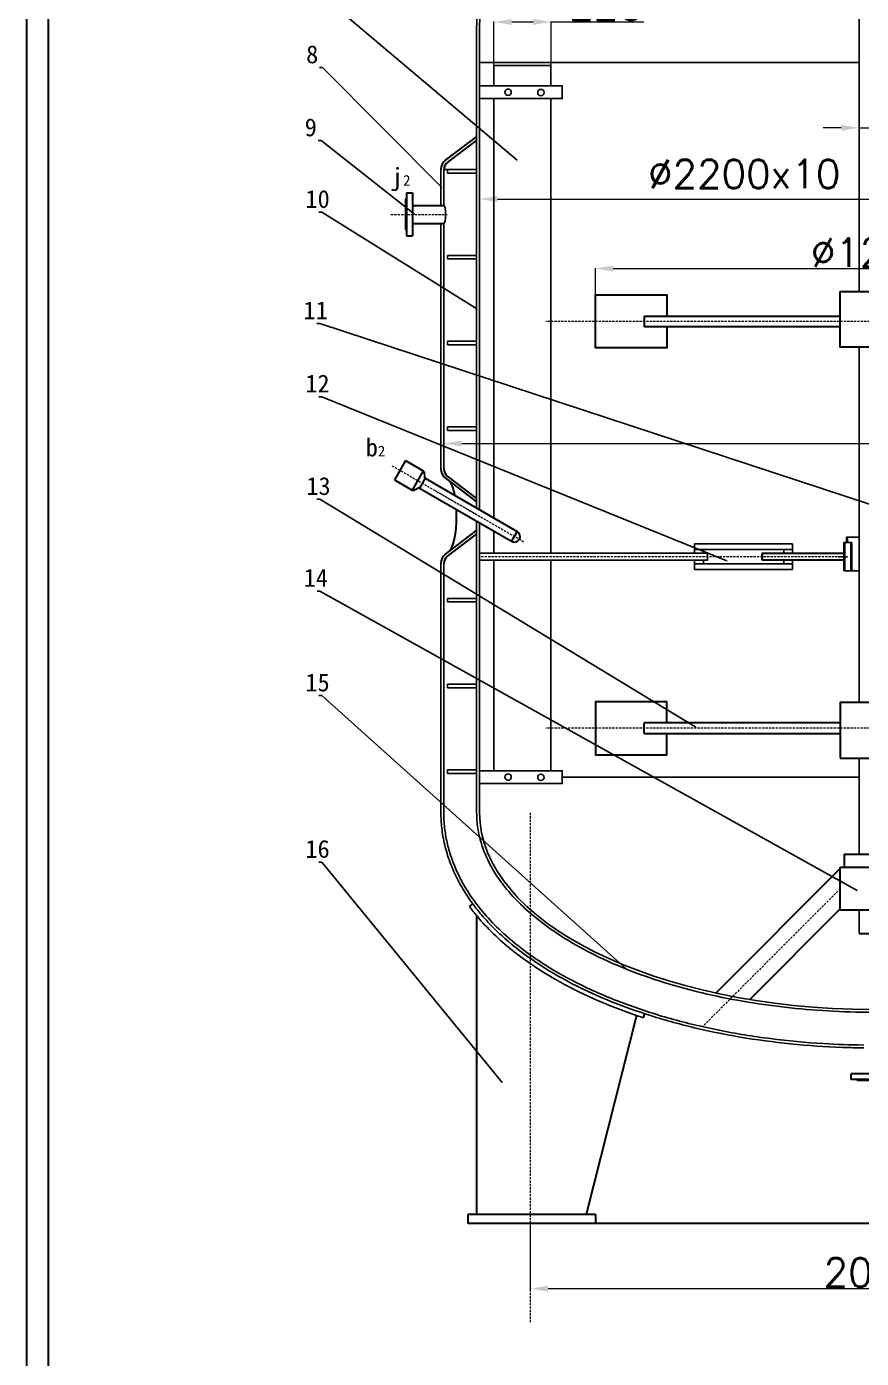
# Model space of a CAD drawing. Header units: millimetres. Extents: x -7851 to 49131, y -10352 to 4613.
# Drawn here: x 3473 to 5809, y -1785 to 1941 of the extents above; entities that cross this region are included whole.
import ezdxf
from ezdxf import colors
from ezdxf.entities.mleader import LeaderData, LeaderLine
from ezdxf.math import Vec2, Vec3

# ---------------------------------------------------------------- set-up
doc = ezdxf.new("R2010")
doc.units = ezdxf.units.MM
doc.linetypes.add('DASHED2', pattern=[9.525, 6.35, -3.175])
doc.layers.add('图层3', color=1, linetype='DASHED2', lineweight=5)
doc.layers.add('实体', color=7, linetype='Continuous', lineweight=30)
doc.styles.get("Standard").update_dxf_attribs({"font": 'txt.shx', "height": 80, "bigfont": 'gbcbig.shx'})
doc.dimstyles.new('副本 ISO-25', dxfattribs={"dimtxt": 80, "dimasz": 50, "dimexe": 1.25, "dimexo": 0.625, "dimgap": 5, "dimtad": 1, "dimtxsty": 'Standard', "dimcen": 2.5, "dimadec": 0, "dimazin": 0, "dimtfac": 1, "dimtmove": 0, "dimatfit": 3, "dimfxl": 1, "dimlwd": 5, "dimlwe": 5, "dimarcsym": 0})

# ---------------------------------------------------------------- blocks, each defined once
blk = doc.blocks.new('*D9')
at = {"layer": 'Defpoints', "color": 0}
for p in [(4740.5, 2191), (6940.5, 1841.2), (6940.5, 1458.6)]:
    blk.add_point(p, dxfattribs=at)
at = {"layer": '实体', "color": 0, "lineweight": 5}
for p, q in [((4740.5, 2190.4), (4740.5, 1457.4)), ((6940.5, 1840.6), (6940.5, 1457.4)), ((4790.5, 1458.6), (6890.5, 1458.6))]:
    blk.add_line(p, q, dxfattribs=at)
at = {"layer": '实体', "color": 0}
for points in [[(4790.5, 1466.9), (4790.5, 1450.3), (4740.5, 1458.6)], [(6890.5, 1466.9), (6890.5, 1450.3), (6940.5, 1458.6)]]:
    blk.add_solid(points, dxfattribs=at)
at = {"layer": '实体', "color": 0, "insert": (5481.3, 1528.9), "char_height": 80, "attachment_point": 5}
blk.add_mtext('%%C2200x10', dxfattribs=at)
blk = doc.blocks.new('*D10')
at = {"layer": 'Defpoints', "color": 0}
for p in [(5802.5, 1841.2), (5878.5, 1841.2), (5878.5, 1658)]:
    blk.add_point(p, dxfattribs=at)
at = {"layer": '实体', "color": 0, "lineweight": 5}
for p, q in [((5802.5, 1840.6), (5802.5, 1656.7)), ((5878.5, 1840.6), (5878.5, 1656.7)), ((5752.5, 1658), (5702.5, 1658)), ((5802.5, 1658), (5878.5, 1658)), ((5928.5, 1658), (6201.8, 1658))]:
    blk.add_line(p, q, dxfattribs=at)
at = {"layer": '实体', "color": 0}
for points in [[(5752.5, 1666.3), (5752.5, 1649.6), (5802.5, 1658)], [(5928.5, 1666.3), (5928.5, 1649.6), (5878.5, 1658)]]:
    blk.add_solid(points, dxfattribs=at)
at = {"layer": '实体', "color": 0, "insert": (6090.1, 1703), "char_height": 80, "attachment_point": 5}
blk.add_mtext('%%C85', dxfattribs=at)
blk = doc.blocks.new('*D11')
at = {"layer": 'Defpoints', "color": 0}
for p in [(6613.3, 1264.2), (5064.7, 1190.4), (6613.3, 1190.4)]:
    blk.add_point(p, dxfattribs=at)
at = {"layer": '实体', "color": 0, "lineweight": 5}
for p, q in [((5064.7, 1191.1), (5064.7, 1265.5)), ((5114.7, 1264.2), (6563.3, 1264.2)), ((6613.3, 1191.1), (6613.3, 1265.5))]:
    blk.add_line(p, q, dxfattribs=at)
at = {"layer": '实体', "color": 0}
for points in [[(5114.7, 1272.5), (5114.7, 1255.9), (5064.7, 1264.2)], [(6563.3, 1272.5), (6563.3, 1255.9), (6613.3, 1264.2)]]:
    blk.add_solid(points, dxfattribs=at)
at = {"layer": '实体', "color": 0, "insert": (5839, 1309.2), "char_height": 80, "attachment_point": 5}
blk.add_mtext('%%C1200', dxfattribs=at)
blk = doc.blocks.new('*D12')
at = {"layer": 'Defpoints', "color": 0}
for p in [(4940.5, 1954.3), (4780.5, 1832.2), (4940.5, 1832.2)]:
    blk.add_point(p, dxfattribs=at)
at = {"layer": '实体', "color": 0, "lineweight": 5}
for p, q in [((4780.5, 1832.8), (4780.5, 1955.5)), ((4830.5, 1954.3), (4890.5, 1954.3)), ((4940.5, 1832.8), (4940.5, 1955.5)), ((4940.5, 1954.3), (5200.5, 1954.3))]:
    blk.add_line(p, q, dxfattribs=at)
at = {"layer": '实体', "color": 0}
for points in [[(4830.5, 1962.6), (4830.5, 1945.9), (4780.5, 1954.3)], [(4890.5, 1962.6), (4890.5, 1945.9), (4940.5, 1954.3)]]:
    blk.add_solid(points, dxfattribs=at)
at = {"layer": '实体', "color": 0, "insert": (5095.5, 1999.3), "char_height": 80, "attachment_point": 5}
blk.add_mtext('220', dxfattribs=at)
blk = doc.blocks.new('*D13')
at = {"layer": 'Defpoints', "color": 0}
for p in [(7040.5, 1541.2), (4640.5, 1390.7), (7040.5, 774.8)]:
    blk.add_point(p, dxfattribs=at)
at = {"layer": '实体', "color": 0, "lineweight": 5}
for p, q in [((7040.5, 1540.6), (7040.5, 773.5)), ((4640.5, 1390.1), (4640.5, 773.5)), ((4690.5, 774.8), (6990.5, 774.8))]:
    blk.add_line(p, q, dxfattribs=at)
at = {"layer": '实体', "color": 0}
for points in [[(4690.5, 783.1), (4690.5, 766.4), (4640.5, 774.8)], [(6990.5, 783.1), (6990.5, 766.4), (7040.5, 774.8)]]:
    blk.add_solid(points, dxfattribs=at)
at = {"layer": '实体', "color": 0, "insert": (6246.7, 852.5), "char_height": 80, "attachment_point": 5}
blk.add_mtext('%%C2400x10', dxfattribs=at)
blk = doc.blocks.new('*D40')
at = {"layer": 'Defpoints', "color": 0}
for p in [(4882.5, -1407.8), (6798.5, -1407.8), (6798.5, -1590.4)]:
    blk.add_point(p, dxfattribs=at)
at = {"layer": '实体', "color": 0, "lineweight": 5}
for p, q in [((4882.5, -1408.4), (4882.5, -1591.6)), ((6798.5, -1408.4), (6798.5, -1591.6)), ((4932.5, -1590.4), (6748.5, -1590.4))]:
    blk.add_line(p, q, dxfattribs=at)
at = {"layer": '实体', "color": 0}
for points in [[(4932.5, -1582), (4932.5, -1598.7), (4882.5, -1590.4)], [(6748.5, -1582), (6748.5, -1598.7), (6798.5, -1590.4)]]:
    blk.add_solid(points, dxfattribs=at)
at = {"layer": '实体', "color": 0, "insert": (5840.5, -1545.4), "char_height": 80, "attachment_point": 5}
blk.add_mtext('2000', dxfattribs=at)

msp = doc.modelspace()

# ---------------------------------------------------------------- linework, layer by layer
for p, q in [((5802.454, 2490.87), (5802.454, 1200.413)), ((4732.454, 1941.198), (4732.454, 594.292)), ((4740.454, 1941.198), (4740.454, 589.673)), ((5802.454, 1841.198), (4740.454, 1841.198)), ((4780.454, 1832.164), (4780.454, 1775.182)), ((4780.454, 1832.164), (4940.454, 1832.164)), ((4940.454, 1832.164), (4940.454, 1775.182)), ((4780.454, 1739.873), (4780.454, 566.579)), ((4940.454, 1739.873), (4940.454, 467.934)), ((4632.454, 1541.198), (4632.454, 1440.732)), ((4640.454, 1541.198), (4640.454, 1440.732)), ((4732.454, 1541.198), (4640.454, 1541.198)), ((4650.454, 1541.198), (4650.454, 1531.198)), ((4732.454, 1541.198), (4650.454, 1541.198)), ((4732.454, 1541.198), (4650.454, 1541.198)), ((4732.454, 1531.198), (4650.454, 1531.198)), ((4632.454, 1390.732), (4632.454, 703.59)), ((4640.454, 1390.732), (4640.454, 703.59)), ((4732.454, 1301.198), (4650.454, 1301.198)), ((4650.454, 1301.198), (4650.454, 1291.198)), ((4732.454, 1291.198), (4650.454, 1291.198)), ((4732.454, 1061.198), (4650.454, 1061.198)), ((4650.454, 1061.198), (4650.454, 1051.198)), ((4732.454, 1051.198), (4650.454, 1051.198)), ((5802.454, 1044.224), (5802.454, 49.973)), ((4732.454, 821.198), (4650.454, 821.198)), ((4650.454, 821.198), (4650.454, 811.198)), ((4732.454, 811.198), (4650.454, 811.198)), ((4732.454, 557.342), (4732.454, -258.802)), ((4740.454, 552.723), (4740.454, -258.802)), ((4780.454, 529.629), (4780.454, 467.934)), ((5616.556, 493.934), (5342.255, 493.934)), ((5342.255, 493.934), (5342.255, 467.934)), ((5616.556, 493.934), (5616.556, 467.934)), ((5759.618, 497.934), (5759.618, 417.934)), ((5759.618, 497.934), (5779.618, 497.934)), ((5762.454, 497.934), (5762.454, 417.934)), ((5762.454, 497.934), (5782.454, 497.934)), ((5767.07, 512.934), (5799.618, 512.934)), ((5767.07, 512.934), (5767.07, 497.934)), ((5769.906, 512.934), (5802.454, 512.934)), ((5769.906, 512.934), (5769.906, 497.934)), ((5779.618, 497.934), (5779.618, 417.934)), ((5782.454, 497.934), (5782.454, 417.934)), ((5377.951, 467.934), (4740.454, 467.934)), ((5377.951, 447.934), (4740.454, 447.934)), ((4780.454, 447.934), (4780.454, -141.147)), ((4940.454, 447.934), (4940.454, -141.147)), ((5616.556, 477.934), (5342.255, 477.934)), ((5342.255, 447.934), (5342.255, 421.934)), ((5367.255, 477.934), (5367.255, 467.934)), ((5367.255, 447.934), (5367.255, 437.934)), ((5377.951, 467.934), (5377.951, 447.934)), ((5532.359, 467.934), (5530.859, 466.434)), ((5530.859, 466.434), (5530.859, 449.434)), ((5530.859, 449.434), (5532.359, 447.934)), ((5762.454, 467.934), (5532.359, 467.934)), ((5532.359, 467.934), (5532.359, 447.934)), ((5762.454, 466.434), (5532.359, 466.434)), ((5762.454, 449.434), (5532.359, 449.434)), ((5762.454, 447.934), (5532.359, 447.934)), ((5591.556, 477.934), (5591.556, 467.934)), ((5591.556, 447.934), (5591.556, 437.934)), ((5616.556, 447.934), (5616.556, 421.934)), ((5744.318, 457.934), (5766.977, 457.934)), ((5747.154, 457.934), (5769.813, 457.934)), ((4632.454, 438.806), (4632.454, -258.802)), ((4640.454, 438.806), (4640.454, -258.802)), ((5616.556, 437.934), (5342.255, 437.934)), ((5616.556, 421.934), (5342.255, 421.934)), ((5759.618, 417.934), (5799.618, 417.934)), ((5762.454, 417.934), (5802.454, 417.934)), ((4732.454, 341.198), (4650.454, 341.198)), ((4650.454, 341.198), (4650.454, 331.198)), ((4732.454, 331.198), (4650.454, 331.198)), ((4732.454, 101.198), (4650.454, 101.198)), ((4650.454, 101.198), (4650.454, 91.198)), ((4732.454, 91.198), (4650.454, 91.198)), ((5802.454, -106.216), (5802.454, -374.926)), ((4732.454, -138.802), (4650.454, -138.802)), ((4650.454, -138.802), (4650.454, -148.802)), ((4732.454, -148.802), (4650.454, -148.802)), ((4971.748, -158.802), (5802.454, -158.802)), ((4971.748, -158.802), (5802.454, -158.802)), ((5802.454, -158.802), (5020.574, -158.802)), ((5802.454, -531.115), (5802.454, -596.86))]:
    msp.add_line(p, q)
for points in [[(4740.454, 1775.182), (4971.748, 1775.182), (4971.748, 1739.873), (4740.454, 1739.873)], [(4740.454, -141.147), (4971.748, -141.147), (4971.748, -176.456), (4740.454, -176.456)]]:
    msp.add_lwpolyline(points, close=True)
for centre in [(4820.534, 1757.527), (4912.108, 1756.771), (4820.534, -158.802), (4912.108, -159.558)]:
    msp.add_circle(centre, 8.923)
for centre, start_param, end_param in [((5840.454, 1941.198), 5.66552868, 6.28318531), ((5840.454, -258.802), 0, 3.14159265)]:
    msp.add_ellipse(centre, major_axis=(-1100, 0), ratio=0.5, start_param=start_param, end_param=end_param)
at = {"extrusion": (0, 0, -1)}
msp.add_ellipse((4640.454, 1415.732), major_axis=(0, 25), ratio=0.2, start_param=0, end_param=3.14159265, dxfattribs=at)
for points, knots in [([(4940.327, 2267.13), (4924.342, 2255.924), (4909.176, 2244.413), (4873.497, 2215.004), (4854.049, 2196.764), (4819.256, 2159.247), (4803.912, 2139.969), (4777.542, 2100.592), (4766.516, 2080.492), (4748.961, 2039.715), (4742.432, 2019.037), (4734.379, 1979.288), (4732.454, 1960.244), (4732.454, 1941.198)], [5.663606545, 5.663606545, 5.663606545, 5.663606545, 5.737925478, 5.737925478, 5.849003735, 5.849003735, 5.960081992, 5.960081992, 6.071160248, 6.071160248, 6.182238505, 6.182238505, 6.283185307, 6.283185307, 6.283185307, 6.283185307]), ([(4632.454, -258.802), (4632.454, -272.859), (4633.23, -286.913), (4636.546, -317.002), (4639.336, -333.007), (4646.862, -364.622), (4651.596, -380.23), (4662.878, -410.902), (4669.425, -425.966), (4684.191, -455.46), (4692.41, -469.89), (4710.384, -498.072), (4720.14, -511.824), (4741.071, -538.638), (4752.247, -551.701), (4775.922, -577.139), (4788.421, -589.516), (4827.782, -625.631), (4856.504, -648.358), (4918.381, -691.17), (4951.54, -711.257), (5021.822, -748.781), (5058.947, -766.219), (5136.665, -798.381), (5177.261, -813.104), (5261.378, -839.74), (5304.901, -851.651), (5394.277, -872.565), (5440.131, -881.566), (5533.527, -896.571), (5581.069, -902.574), (5677.168, -911.519), (5725.724, -914.461), (5788.101, -916.248), (5801.775, -916.518), (5815.454, -916.666)], [0, 0, 0, 0, 0.05505027, 0.05505027, 0.11846385, 0.11846385, 0.18187743, 0.18187743, 0.245291, 0.245291, 0.30870458, 0.30870458, 0.37211816, 0.37211816, 0.43553173, 0.43553173, 0.49894531, 0.49894531, 0.62577246, 0.62577246, 0.75259962, 0.75259962, 0.87942677, 0.87942677, 1.00625393, 1.00625393, 1.13308108, 1.13308108, 1.25990824, 1.25990824, 1.38673539, 1.38673539, 1.51356254, 1.51356254, 1.54913103, 1.54913103, 1.54913103, 1.54913103]), ([(4640.454, -258.802), (4640.454, -272.687), (4641.227, -286.572), (4644.299, -314.197), (4646.598, -327.938), (4652.668, -355.148), (4656.438, -368.617), (4665.374, -395.184), (4670.539, -408.281), (4682.174, -434.036), (4688.645, -446.694), (4702.804, -471.528), (4710.492, -483.705), (4731.153, -513.549), (4744.84, -530.902), (4774.548, -564.463), (4790.571, -580.674), (4824.769, -611.965), (4842.946, -627.046), (4881.301, -656.092), (4901.481, -670.057), (4955.649, -704.455), (4990.993, -724.08), (5065.731, -760.546), (5105.127, -777.385), (5187.408, -808.178), (5230.293, -822.13), (5318.929, -847.029), (5364.681, -857.975), (5458.37, -876.753), (5506.309, -884.584), (5603.648, -897.042), (5653.049, -901.67), (5740.211, -906.923), (5777.819, -908.256), (5815.463, -908.666)], [0, 0, 0, 0, 0.05554015, 0.05554015, 0.1110803, 0.1110803, 0.16662045, 0.16662045, 0.2221606, 0.2221606, 0.27770075, 0.27770075, 0.3332409, 0.3332409, 0.41667894, 0.41667894, 0.50011699, 0.50011699, 0.58355503, 0.58355503, 0.66699307, 0.66699307, 0.79763433, 0.79763433, 0.92827559, 0.92827559, 1.05891685, 1.05891685, 1.18955811, 1.18955811, 1.32019936, 1.32019936, 1.45084062, 1.45084062, 1.54906367, 1.54906367, 1.54906367, 1.54906367]), ([(4732.454, -258.802), (4732.454, -273.198), (4733.554, -287.594), (4737.94, -316.282), (4741.227, -330.574), (4751.947, -365.422), (4760.587, -385.864), (4782.286, -426.05), (4795.344, -445.796), (4825.685, -484.362), (4842.967, -503.183), (4881.524, -539.691), (4902.799, -557.378), (4949.077, -591.424), (4974.079, -607.783), (5027.503, -638.986), (5055.925, -653.831), (5115.844, -681.837), (5147.34, -694.999), (5213.025, -719.484), (5247.213, -730.808), (5317.865, -751.485), (5354.328, -760.838), (5429.087, -777.462), (5467.381, -784.733), (5545.334, -797.107), (5584.992, -802.21), (5665.188, -810.185), (5705.726, -813.057), (5787.185, -816.537), (5828.106, -817.145), (5909.833, -816.09), (5950.638, -814.426), (6031.633, -808.846), (6071.822, -804.931), (6151.096, -794.895), (6190.179, -788.774), (6266.762, -774.402), (6304.262, -766.15), (6377.221, -747.613), (6412.68, -737.328), (6481.125, -714.847), (6514.111, -702.651), (6577.209, -676.49), (6607.321, -662.525), (6664.305, -632.989), (6691.177, -617.418), (6741.353, -584.847), (6764.658, -567.847), (6807.411, -532.607), (6826.86, -514.368), (6861.652, -476.85), (6876.997, -457.573), (6903.366, -418.196), (6914.392, -398.096), (6931.947, -357.319), (6938.476, -336.641), (6946.529, -296.892), (6948.454, -277.847), (6948.454, -258.802)], [0, 0, 0, 0, 0.07630559, 0.07630559, 0.15261118, 0.15261118, 0.26368943, 0.26368943, 0.37476769, 0.37476769, 0.48584595, 0.48584595, 0.5969242, 0.5969242, 0.70800246, 0.70800246, 0.81908072, 0.81908072, 0.93015897, 0.93015897, 1.04123723, 1.04123723, 1.15231549, 1.15231549, 1.26339374, 1.26339374, 1.374472, 1.374472, 1.48555026, 1.48555026, 1.59662851, 1.59662851, 1.70770677, 1.70770677, 1.81878503, 1.81878503, 1.92986328, 1.92986328, 2.04094154, 2.04094154, 2.1520198, 2.1520198, 2.26309805, 2.26309805, 2.37417631, 2.37417631, 2.48525457, 2.48525457, 2.59633282, 2.59633282, 2.70741108, 2.70741108, 2.81848934, 2.81848934, 2.9295676, 2.9295676, 3.04064585, 3.04064585, 3.14159265, 3.14159265, 3.14159265, 3.14159265]), ([(4712.454, -521.185), (4719.203, -530.3), (4726.267, -539.257), (4747.856, -565.061), (4763.194, -581.476), (4795.902, -613.152), (4813.27, -628.414), (4849.889, -657.816), (4869.14, -671.955), (4909.389, -699.134), (4930.389, -712.174), (4986.393, -744.245), (5022.584, -762.484), (5098.497, -796.251), (5138.221, -811.779), (5185.774, -828.083), (5192.129, -830.217), (5198.519, -832.318)], [0.354605773, 0.354605773, 0.354605773, 0.354605773, 0.396197492, 0.396197492, 0.476585821, 0.476585821, 0.55697415, 0.55697415, 0.637362479, 0.637362479, 0.717750808, 0.717750808, 0.843736782, 0.843736782, 0.969722757, 0.969722757, 0.989031472, 0.989031472, 0.989031472, 0.989031472])]:
    msp.add_open_spline(points, degree=3, knots=knots)
at = {"layer": '图层3'}
for p, q in [((4492.454, 1415.732), (4650.104, 1415.732)), ((5928.01, 1116.34), (4925.665, 1116.34)), ((4495.529, 712.606), (4865.564, 498.966)), ((4612.282, 645.198), (4748.811, 566.373)), ((5742.454, 457.934), (4740.454, 457.934)), ((5928.01, -22.144), (4925.665, -22.144)), ((4882.454, -258.802), (4882.454, -1684.552)), ((5750.062, -471.052), (5364.452, -857.321))]:
    msp.add_line(p, q, dxfattribs=at)
at = {"layer": '实体'}
for p, q in [((3473.174, 4613.371), (3473.174, -5478.629)), ((3533.174, 4553.371), (3533.174, -5418.629)), ((4645.654, 1567.598), (4732.454, 1632.698)), ((4650.454, 1561.198), (4732.454, 1622.698)), ((4533.454, 1457.732), (4536.454, 1460.732)), ((4533.454, 1457.732), (4533.454, 1373.732)), ((4536.454, 1475.732), (4552.454, 1475.732)), ((4536.454, 1475.732), (4536.454, 1355.732)), ((4552.454, 1475.732), (4552.454, 1355.732)), ((4552.454, 1440.732), (4640.454, 1440.732)), ((4552.454, 1390.732), (4640.454, 1390.732)), ((4533.454, 1373.732), (4536.454, 1370.732)), ((4536.454, 1355.732), (4552.454, 1355.732)), ((5200.855, 1130.7), (5750.062, 1130.7)), ((5200.855, 1130.7), (5200.855, 1101.389)), ((5750.062, 1101.389), (5200.855, 1101.389)), ((4533.196, 726.654), (4502.196, 672.961)), ((4533.196, 726.654), (4582.84, 697.992)), ((4502.196, 672.961), (4551.84, 644.299)), ((4582.84, 697.992), (4551.84, 644.299)), ((4588.635, 677.326), (4572.635, 649.613)), ((4585.33, 693.984), (4586.146, 681.334)), ((4588.635, 677.326), (4846.125, 528.664)), ((4645.472, 677.328), (4732.454, 611.146)), ((4650.316, 683.695), (4732.454, 621.198)), ((4556.556, 644.147), (4567.919, 649.765)), ((4572.635, 649.613), (4830.125, 500.951)), ((4645.472, 465.069), (4732.454, 531.251)), ((4846.125, 528.664), (4830.125, 500.951)), ((4650.316, 458.702), (4732.454, 521.198)), ((5750.062, -7.193), (5200.855, -7.193)), ((5200.855, -36.504), (5200.855, -7.193)), ((5200.855, -36.504), (5750.062, -36.504)), ((5760.925, -374.926), (5760.925, -410.989)), ((5750.062, -414.435), (5401.894, -763.199)), ((5750.062, -410.989), (5928.01, -410.989)), ((4712.454, -521.185), (4721.905, -513.784)), ((4732.454, -546.647), (4732.454, -1382.802)), ((5750.062, -527.669), (5496.878, -781.285)), ((5802.454, -596.86), (5878.454, -596.86)), ((5201.845, -819.159), (5198.519, -832.318)), ((5179.504, -825.933), (5038.772, -1382.802)), ((5900.454, -988.802), (5780.454, -988.802)), ((5780.454, -1004.802), (5780.454, -988.802)), ((5900.454, -1004.802), (5780.454, -1004.802)), ((5798.454, -1007.802), (5795.454, -1004.802)), ((5882.454, -1007.802), (5798.454, -1007.802)), ((5064.558, -1382.802), (4707.454, -1382.802)), ((4707.454, -1382.802), (4707.454, -1407.802)), ((6973.455, -1407.8), (4707.454, -1407.801)), ((5064.558, -1382.802), (5064.558, -1407.802))]:
    msp.add_line(p, q, dxfattribs=at)
for points in [[(5750.062, 1200.413), (5928.01, 1200.413), (5928.01, 1044.224), (5750.062, 1044.224)], [(5750.062, -106.216), (5928.01, -106.216), (5928.01, 49.973), (5750.062, 49.973)]]:
    msp.add_lwpolyline(points, close=True, dxfattribs=at)
for points in [[(5264.343, 1101.389), (5264.343, 1042.248), (5064.741, 1042.248), (5064.741, 1190.433), (5264.343, 1190.433), (5264.343, 1130.7)], [(5264.343, -7.193), (5264.343, 51.948), (5064.741, 51.948), (5064.741, -96.236), (5264.343, -96.236), (5264.343, -36.504)], [(5760.925, -374.926), (5919.983, -374.926)], [(5928.01, -410.989), (5928.01, -531.115), (5750.062, -531.115), (5750.062, -410.989)]]:
    msp.add_lwpolyline(points, dxfattribs=at)
for centre, radius, start, end in [((4665.454, 1541.198), 33, 126.869898, 180), ((4665.454, 1541.198), 25, 126.869898, 180), ((4580.34, 693.662), 5, 3.690068, 60), ((4591.135, 681.656), 5, 183.690068, 240), ((4665.454, 703.59), 33, 180, 232.733598), ((4665.454, 703.59), 25, 180, 232.733598), ((4554.34, 648.629), 5, 240, 296.309932), ((4570.135, 645.283), 5, 60, 116.309932), ((4838.125, 514.808), 16, 240, 60), ((4665.454, 438.806), 33, 127.266402, 180), ((4665.454, 438.806), 25, 127.266402, 180)]:
    msp.add_arc(centre, radius, start, end, dxfattribs=at)
at = {"layer": '实体', "extrusion": (0, 0, -1)}
for start_param, end_param in [(0.42370001, 0.9823932), (1.38761854, 2.71789265)]:
    msp.add_ellipse((4645.472, 571.198), major_axis=(0, 106.13), ratio=0.28267297, start_param=start_param, end_param=end_param, dxfattribs=at)

# ---------------------------------------------------------------- texts
at = {"layer": '实体', "char_height": 50, "attachment_point": 1}
for s, insert, width in [('{\\fFangSong_GB2312|b0|i0|c134|p49;8}', (4255.301, 1888.74), 87.35666), ('{\\fFangSong_GB2312|b0|i0|c134|p49;9}', (4251.292, 1684.421), 87.35666), ('{\\fFangSong_GB2312|b0|i0|c134|p49;j\\H0.6x;2}', (4492.835, 1545.958), 49.19757), ('{\\fFangSong_GB2312|b0|i0|c134|p49;10}', (4253.37, 1483.761), 87.35666), ('{\\fFangSong_GB2312|b0|i0|c134|p49;11}', (4247.859, 1172.222), 87.35666), ('{\\fFangSong_GB2312|b0|i0|c134|p49;12}', (4252.983, 967.395), 87.35666), ('{\\fFangSong_GB2312|b0|i0|c134|p49;b\\H0.6x;2}', (4422.193, 788.553), 49.19757), ('{\\fFangSong_GB2312|b0|i0|c134|p49;13}', (4255.859, 680.639), 87.35666), ('{\\fFangSong_GB2312|b0|i0|c134|p49;14}', (4248.269, 423.718), 87.35666), ('{\\fFangSong_GB2312|b0|i0|c134|p49;15}', (4253.159, 131.078), 87.35666), ('{\\fFangSong_GB2312|b0|i0|c134|p49;16}', (4253.159, -334.902), 87.35666)]:
    msp.add_mtext(s, dxfattribs=dict(at, insert=insert, width=width))

# ---------------------------------------------------------------- dimensions: what is measured, and where the dimension line sits
at = {"layer": '实体'}
for base, p1, p2, text, picture, middle in [((6940.454, 1458.602), (4740.454, 2190.991), (6940.454, 1841.198), '%%C2200x10', '*D9', (5481.314, 1528.93)), ((7040.454, 774.771), (4640.454, 1390.732), (7040.454, 1541.198), '%%C2400x10', '*D13', (6246.657, 852.549))]:
    dim = msp.add_linear_dim(base=base, p1=p1, p2=p2, text=text, dimstyle='副本 ISO-25', override={"dimtmove": 2}, dxfattribs=at)
    dim.commit()
    dim.dimension.update_dxf_attribs({"geometry": picture, "text_midpoint": middle, "dimtype": 160})
for base, p1, p2, text, picture, middle in [((4940.454, 1954.282), (4780.454, 1832.164), (4940.454, 1832.164), '220', '*D12', (5095.454, 1999.282)), ((5878.454, 1657.971), (5802.454, 1841.198), (5878.454, 1841.198), '%%C85', '*D10', (6090.121, 1702.971)), ((6613.331, 1264.214), (5064.741, 1190.433), (6613.331, 1190.433), '%%C1200', '*D11', (5839.036, 1309.214)), ((6798.454, -1590.358), (4882.454, -1407.801), (6798.454, -1407.801), '2000', '*D40', (5840.454, -1545.358))]:
    dim = msp.add_linear_dim(base=base, p1=p1, p2=p2, text=text, dimstyle='副本 ISO-25', dxfattribs=at)
    dim.commit()
    dim.dimension.update_dxf_attribs({"geometry": picture, "text_midpoint": middle})

# ---------------------------------------------------------------- leaders
ml = msp.add_multileader_mtext('Standard', dxfattribs=at)
ml.set_content('', color=256)
ml.set_leader_properties()
ml.build(insert=Vec2(0, 0))
ctx = ml.context
ctx.base_point, ctx.plane_origin = Vec3(4283.454, 2032.569), Vec3(4848.591, 1565.13)
ctx.text_align_type = 2
notes = []
notes.append((ctx, [(0, (1, 1, 0), (4295.454, 2032.569), (-1, 0), 8, [(0, [(4848.591, 1565.13)], 0, [])])]))
ctx.mtext.insert, ctx.mtext.alignment, ctx.mtext.flow_direction = Vec3(4285.454, 2034.569), 3, 5
ml = msp.add_multileader_mtext('Standard', dxfattribs=at)
ml.set_content('', color=256)
ml.set_leader_properties()
ml.build(insert=Vec2(0, 0))
ctx = ml.context
ctx.base_point, ctx.plane_origin = Vec3(4289.11, 1826.865), Vec3(4637.842, 1488.337)
ctx.text_align_type = 2
notes.append((ctx, [(0, (1, 1, 0), (4301.11, 1826.865), (-1, 0), 8, [(0, [(4637.842, 1488.337)], 0, [])])]))
ctx.mtext.insert, ctx.mtext.alignment, ctx.mtext.flow_direction = Vec3(4291.11, 1828.865), 3, 5
ml = msp.add_multileader_mtext('Standard', dxfattribs=at)
ml.set_content('', color=256)
ml.set_leader_properties()
ml.build(insert=Vec2(0, 0))
ctx = ml.context
ctx.base_point, ctx.plane_origin = Vec3(4285.102, 1622.546), Vec3(4561.677, 1414.221)
ctx.text_align_type = 2
notes.append((ctx, [(0, (1, 1, 0), (4297.102, 1622.546), (-1, 0), 8, [(0, [(4561.677, 1414.221)], 0, [])])]))
ctx.mtext.insert, ctx.mtext.alignment, ctx.mtext.flow_direction = Vec3(4287.102, 1624.546), 3, 5
ml = msp.add_multileader_mtext('Standard', dxfattribs=at)
ml.set_content('', color=256)
ml.set_leader_properties()
ml.build(insert=Vec2(0, 0))
ctx = ml.context
ctx.base_point, ctx.plane_origin = Vec3(4287.18, 1421.887), Vec3(4736.129, 1149.462)
ctx.text_align_type = 2
notes.append((ctx, [(0, (1, 1, 0), (4299.18, 1421.887), (-1, 0), 8, [(0, [(4736.129, 1149.462)], 0, [])])]))
ctx.mtext.insert, ctx.mtext.alignment, ctx.mtext.flow_direction = Vec3(4289.18, 1423.887), 3, 5
ml = msp.add_multileader_mtext('Standard', dxfattribs=at)
ml.set_content('', color=256)
ml.set_leader_properties()
ml.build(insert=Vec2(0, 0))
ctx = ml.context
ctx.base_point, ctx.plane_origin = Vec3(4281.668, 1110.347), Vec3(5835.933, 603.402)
ctx.text_align_type = 2
notes.append((ctx, [(0, (1, 1, 0), (4293.668, 1110.347), (-1, 0), 8, [(0, [(5835.933, 603.402)], 0, [])])]))
ctx.mtext.insert, ctx.mtext.alignment, ctx.mtext.flow_direction = Vec3(4283.668, 1112.347), 3, 5
ml = msp.add_multileader_mtext('Standard', dxfattribs=at)
ml.set_content('', color=256)
ml.set_leader_properties()
ml.build(insert=Vec2(0, 0))
ctx = ml.context
ctx.base_point, ctx.plane_origin = Vec3(4286.792, 905.521), Vec3(5436.276, 444.662)
ctx.text_align_type = 2
notes.append((ctx, [(0, (1, 1, 0), (4298.792, 905.521), (-1, 0), 8, [(0, [(5436.276, 444.662)], 0, [])])]))
ctx.mtext.insert, ctx.mtext.alignment, ctx.mtext.flow_direction = Vec3(4288.792, 907.521), 3, 5
ml = msp.add_multileader_mtext('Standard', dxfattribs=at)
ml.set_content('', color=256)
ml.set_leader_properties()
ml.build(insert=Vec2(0, 0))
ctx = ml.context
ctx.base_point, ctx.plane_origin = Vec3(4281.668, 618.764), Vec3(5349.172, -21.318)
ctx.text_align_type = 2
notes.append((ctx, [(0, (1, 1, 0), (4293.668, 618.764), (-1, 0), 8, [(0, [(5349.172, -21.318)], 0, [])])]))
ctx.mtext.insert, ctx.mtext.alignment, ctx.mtext.flow_direction = Vec3(4283.668, 620.764), 3, 5
ml = msp.add_multileader_mtext('Standard', dxfattribs=at)
ml.set_content('', color=256)
ml.set_leader_properties()
ml.build(insert=Vec2(0, 0))
ctx = ml.context
ctx.base_point, ctx.plane_origin = Vec3(4282.078, 361.844), Vec3(5800.477, -477.944)
ctx.text_align_type = 2
notes.append((ctx, [(0, (1, 1, 0), (4294.078, 361.844), (-1, 0), 8, [(0, [(5800.477, -477.944)], 0, [])])]))
ctx.mtext.insert, ctx.mtext.alignment, ctx.mtext.flow_direction = Vec3(4284.078, 363.844), 3, 5
ml = msp.add_multileader_mtext('Standard', dxfattribs=at)
ml.set_content('', color=256)
ml.set_leader_properties()
ml.build(insert=Vec2(0, 0))
ctx = ml.context
ctx.base_point, ctx.plane_origin = Vec3(4286.968, 69.204), Vec3(5154.643, -698.895)
ctx.text_align_type = 2
notes.append((ctx, [(0, (1, 1, 0), (4298.968, 69.204), (-1, 0), 8, [(0, [(5154.643, -698.895)], 0, [])])]))
ctx.mtext.insert, ctx.mtext.alignment, ctx.mtext.flow_direction = Vec3(4288.968, 71.204), 3, 5
ml = msp.add_multileader_mtext('Standard', dxfattribs=at)
ml.set_content('', color=256)
ml.set_leader_properties()
ml.build(insert=Vec2(0, 0))
ctx = ml.context
ctx.base_point, ctx.plane_origin = Vec3(4286.968, -396.776), Vec3(4806.225, -1016.376)
ctx.text_align_type = 2
notes.append((ctx, [(0, (1, 1, 0), (4298.968, -396.776), (-1, 0), 8, [(0, [(4806.225, -1016.376)], 0, [])])]))
ctx.mtext.insert, ctx.mtext.alignment, ctx.mtext.flow_direction = Vec3(4288.968, -394.776), 3, 5
for ctx, leaders in notes:
    for number, flags, end, landing, length, lines in leaders:
        leader = LeaderData()
        leader.index, (leader.has_last_leader_line, leader.has_dogleg_vector, leader.attachment_direction) = number, flags
        leader.last_leader_point, leader.dogleg_vector, leader.dogleg_length = Vec3(end), Vec3(landing), length
        for number, points, colour, breaks in lines:
            line = LeaderLine()
            line.index, line.vertices, line.color, line.breaks = number, Vec3.list(points), colors.encode_raw_color(colour), breaks
            leader.lines.append(line)
        ctx.leaders.append(leader)

doc.saveas('drawing.dxf')
